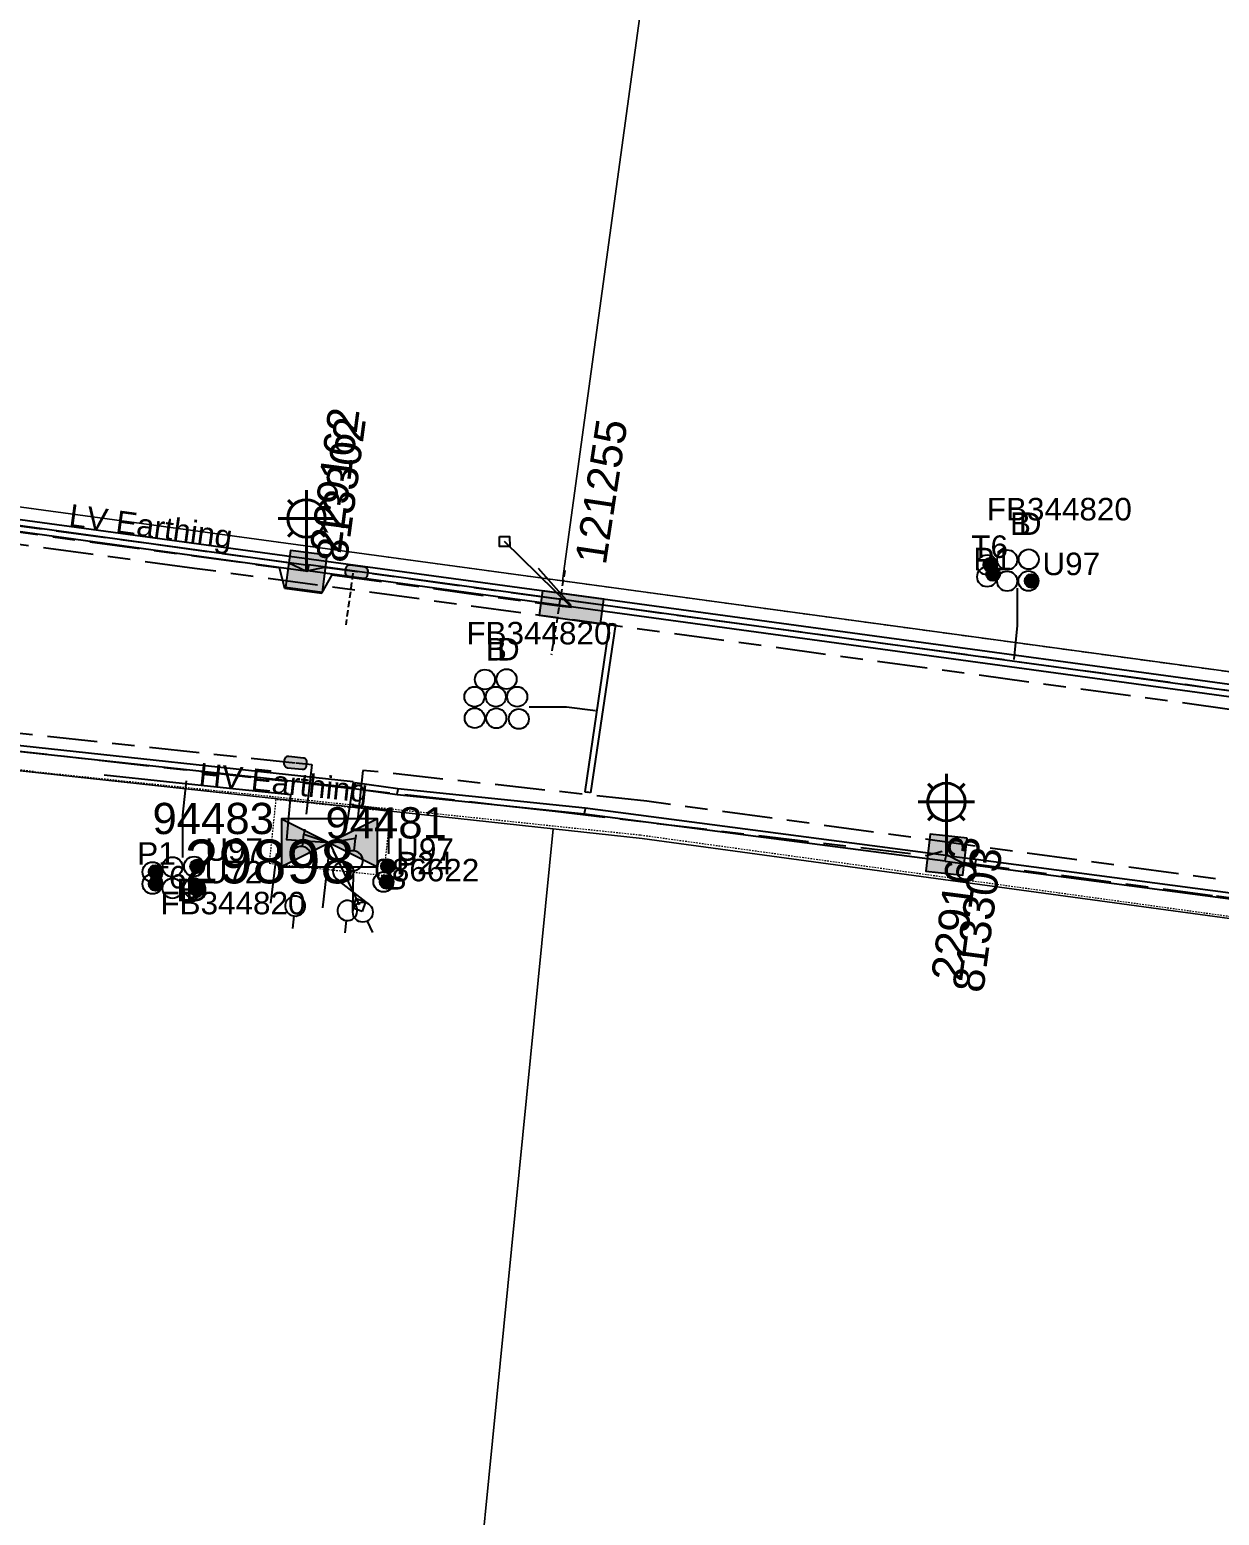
# Model space of a CAD drawing. Header units: metres. Extents: x -1 to 308408, y -2 to 6256973.
# Drawn here: x 307545.8 to 307640.9, y 6255202.2 to 6255321.1 of the extents above; entities that cross this region are included whole.
import ezdxf
from ezdxf.enums import TextEntityAlignment as Align

# ---------------------------------------------------------------- set-up
doc = ezdxf.new("R2010")
doc.units = ezdxf.units.M
for name, pattern in [('Cable Exist UG', [8.2, 4, -1.2, 1.8, -1.2]), ('DASHED', [0.75, 0.5, -0.25]), ('HIDDEN', [0.375, 0.25, -0.125]), ('HIDDEN2', [0.1875, 0.125, -0.0625])]:
    doc.linetypes.add(name, pattern=pattern)
doc.layers.get('0').update_dxf_attribs({"color": 6})
for name, color, linetype in [('_User DUCT CONFIGS', 7, 'Continuous'), ('Duct_SP_EXT', 7, 'Continuous'), ('Equip_HV_EXT', 7, 'Continuous'), ('Equip_LV_EXT', 7, 'Continuous'), ('Equip_SL_EXT', 7, 'Continuous'), ('Equip_SP_SL_EXT', 7, 'Continuous'), ('Mains_HV_EXT', 7, 'Continuous'), ('Mains_LV_EXT', 7, 'Continuous'), ('Mains_SL_EXT', 7, 'Continuous'), ('Services_SP_EXT', 7, 'Continuous'), ('Sub_SP_EXT', 7, 'Continuous'), ('SupportsUG_SP_LV_EXT', 7, 'Continuous'), ('SupportsUG_SP_LV_SL_EXT', 7, 'Continuous'), ('Trench_SP_EXT', 7, 'Continuous')]:
    doc.layers.add(name, color=color, linetype=linetype)
doc.layers.add('Cadastre Land Parcels_SP_EXT', color=9, linetype='Continuous', lineweight=5)
doc.layers.add('Cadastre Other Property_SP_EXT', color=9, linetype='HIDDEN', lineweight=5)
doc.layers.add('UNKNOWN_FEATURES', color=1, linetype='DASHED', plot=False)
doc.styles.add('COLUMN_LABEL', font='arial.ttf')
doc.styles.add('iecARIAL', font='arial.ttf', dxfattribs={"height": 2})
doc.styles.add('POLE_LABEL', font='arial.ttf')
doc.styles.get("Standard").update_dxf_attribs({"font": 'arial.ttf'})
doc.styles.add('SWITCH_LABEL', font='arial.ttf', dxfattribs={"height": 2.5})
doc.linetypes.add('Cable E UG', pattern='A,6,-0.5,["E",Standard,S=1.7,R=0,X=0.5,Y=-1],-2.9', length=9.4)

# ---------------------------------------------------------------- blocks, each defined once
blk = doc.blocks.new('SUB_PADMOUNT_EXT')
for points in [[(0, 0), (-3.84, 1.92), (-3.84, -1.92)], [(0, 0), (3.84, 1.92), (3.84, -1.92)]]:
    blk.add_hatch(color=256).paths.add_polyline_path(points)
for p, q in [((3.84, 1.92), (-3.84, -1.92)), ((-3.84, 1.92), (3.84, -1.92))]:
    blk.add_line(p, q)
blk.add_lwpolyline([(-3.84, -1.92), (3.84, -1.92), (3.84, 1.92), (-3.84, 1.92)], close=True)
for tag, height, flags, p in [('ASSET_NUM', 3.5, 8, (2, 2)), ('STREET_CODE', 0.2, 9, (1.5, 0)), ('CONSTRUCTED_VOLTAGE', 0.2, 9, (1.5, -0.2)), ('OPERATING_VOLTAGE', 0.2, 9, (1.5, -0.6)), ('ORIENTATION', 0.2, 9, (1.5, -0.8)), ('OWNED_BY', 0.2, 9, (1.5, -1)), ('OPERATED_BY', 0.2, 9, (1.5, -1.2)), ('NO_PHASES', 0.2, 9, (1.5, -0.4)), ('SECONDARY_VOLTAGE', 0.2, 9, (1.5, -1.6)), ('STATE', 0.2, 9, (1.5, -1.8)), ('SUBSTATION_TYPE', 0.2, 9, (1.5, -2.2)), ('MAINTAINED_BY', 0.2, 9, (1.5, -1.4)), ('PARENT', 0.2, 9, (1.5, -2)), ('USAGE', 0.2, 9, (1.5, -2.4)), ('STREETNAME', 0.2, 9, (1.5, -3)), ('SUBURB', 0.2, 9, (1.5, -3.2)), ('Z', 0.2, 1, (1.5, -3.6)), ('LEGEND', 0.2, 9, (1.5, -2.6)), ('LOCATION', 0.2, 9, (1.5, -2.8)), ('NOTES', 0.2, 9, (1.5, -3.4))]:
    blk.add_attdef(tag, text='', height=height, dxfattribs=dict(flags=flags)).set_placement(p, align=Align.MIDDLE_LEFT)
blk = doc.blocks.new('COLUMN_EXT')
blk.add_hatch(color=256).paths.add_polyline_path([(-1.49, 1.48), (-1.49, -1.49), (1.48, -1.49), (1.48, 1.48)])
blk.add_lwpolyline([(-1.49, -1.49), (1.48, -1.49), (1.48, 1.48), (-1.49, 1.48)], close=True)
for tag, height, style, flags, p in [('ASSET_NUM', 2.5, 'COLUMN_LABEL', 8, (2, 2)), ('STRUCTURE_PLANT_NUMBER', 0.2, 'POLE_LABEL', 9, (1.81, 0.03)), ('STREET_CODE', 0.2, 'COLUMN_LABEL', 9, (1.81, -0.2))]:
    blk.add_attdef(tag, text='', height=height, dxfattribs=dict(style=style, flags=flags)).set_placement(p, align=Align.MIDDLE_LEFT)
at = {"flags": 9}
for tag, p in [('COLUMN_TYPE', (1.81, -0.4)), ('OWNED_BY', (1.81, -0.6)), ('STATE', (1.81, -0.8)), ('USAGE', (1.81, -1)), ('LEGEND', (1.81, -1.2)), ('STREETNAME', (1.81, -1.6)), ('SUBURB', (1.81, -1.8)), ('LOCATION', (1.81, -1.4)), ('NOTES', (1.81, -2))]:
    blk.add_attdef(tag, text='', height=0.2, dxfattribs=at).set_placement(p, align=Align.MIDDLE_LEFT)
at = {"flags": 1}
blk.add_attdef('Z', (1.81, -2.35), '', height=0.2, dxfattribs=at)
blk = doc.blocks.new('PILLAR_EXT')
blk.add_hatch(color=256).paths.add_polyline_path([(-2.475, 0.99), (-2.475, -0.99), (2.475, -0.99), (2.475, 0.99)])
blk.add_lwpolyline([(-2.475, -0.99), (2.475, -0.99), (2.475, 0.99), (-2.475, 0.99)], close=True)
at = {"style": 'iecARIAL', "flags": 8}
blk.add_attdef('ASSET_NUM', (1.5, 3.5), '', height=2.5, dxfattribs=at)
for tag, p, flags in [('OWNED_BY', (0, -0.2), 9), ('STATE', (0, -0.4), 9), ('SUPPORT_TYPE', (0, -0.6), 9), ('USAGE', (0, -0.8), 9), ('LEGEND', (0, -1), 9), ('LOCATION', (0, -1.2), 9), ('STREETNAME', (0, -1.8), 9), ('SUBURB', (0, -2), 1), ('NOTES', (0, -1.4), 9), ('PARENT', (0, -1.6), 9)]:
    blk.add_attdef(tag, p, '', height=0.2, dxfattribs=dict(flags=flags))
blk = doc.blocks.new('DUCT_EXT')
blk.add_circle((0, 0.8), 0.8)
at = {"flags": 1}
blk.add_attdef('Z', (0, 0), '', height=0.2, dxfattribs=at)
at = {"flags": 9}
for tag, p in [('DUCT_CODE', (0, 0)), ('XSECT_TYPE', (0, -0.2)), ('STATE', (0, -0.6)), ('FB_REFERENCE', (0, -0.4)), ('NOTES', (0, -0.8))]:
    blk.add_attdef(tag, text='', height=0.2, dxfattribs=at).set_placement(p, align=Align.MIDDLE_LEFT)
blk = doc.blocks.new('SL_LANTERN_EXT')
at = {"lineweight": 40}
for p, q in [((0, 1.97), (0, 6.47)), ((-1.46, 5.68), (-1.06, 5.28)), ((1.46, 5.68), (1.06, 5.28)), ((-2.25, 4.22), (2.25, 4.22)), ((-1.46, 2.76), (-1.06, 3.16)), ((0, 0), (0, 2.72)), ((1.46, 2.76), (1.06, 3.16))]:
    blk.add_line(p, q, dxfattribs=at)
blk.add_circle((0, 4.22), 1.5, dxfattribs=at)
at = {"style": 'iecARIAL', "flags": 8}
blk.add_attdef('ASSET_NUM', (1.5, 1.5), '', height=2.5, dxfattribs=at)
for tag, p, height, flags in [('CONSTRUCTED_VOLTAGE', (0.98, -0.65), 0.2, 9), ('CONTROL_TYPE', (0.98, -0.85), 0.2, 9), ('LANTERN_PURPOSE', (0.98, -1.05), 0.2, 9), ('LANTERN_TYPE', (0.98, -1.25), 0.2, 9), ('LNUMBER', (2.18, -3.25), 2.5, 8), ('OPERATING_VOLTAGE', (0.98, -1.65), 0.2, 9), ('ORIENTATION', (0.98, -1.85), 0.2, 9), ('OWNED_BY', (0.98, -2.05), 0.2, 9), ('STATE', (0.98, -2.25), 0.2, 9), ('NO_PHASES', (0.98, -1.45), 0.2, 9), ('USAGE', (0.98, -2.45), 0.2, 9), ('CEXIST', (0.98, -2.65), 0.2, 9), ('CNEW', (0.98, -2.85), 0.2, 9), ('CNUMBER', (0.98, -3.05), 0.2, 9), ('CREMOVE', (0.98, -3.25), 0.2, 9), ('CREPLACE', (0.98, -3.45), 0.2, 9), ('LKINGHEIGHT', (0.98, -3.65), 0.2, 9), ('LBRACKET', (0.98, -3.85), 0.2, 9), ('LBRACKETVOCAB', (0.98, -4.05), 0.2, 9), ('LCATEGORY', (0.98, -4.25), 0.2, 9), ('LCHARGE1', (0.98, -4.45), 0.2, 9), ('LCHARGE1PERCENT', (0.98, -4.65), 0.2, 9), ('LCHARGE2', (0.98, -4.85), 0.2, 9), ('LCHARGE2PERCENT', (0.98, -5.05), 0.2, 9), ('LCHARGE3', (0.98, -5.25), 0.2, 9), ('LCHARGE3PERCENT', (0.98, -5.45), 0.2, 9), ('LEXIST', (0.98, -5.65), 0.2, 9), ('LLAMP', (0.98, -5.85), 0.2, 9), ('LLAMPVOCAB', (0.98, -6.05), 0.2, 9), ('LMAST', (0.98, -6.25), 0.2, 9), ('LMASTVOCAB', (0.98, -6.45), 0.2, 9), ('LNEW', (0.98, -6.65), 0.2, 9), ('LANTNUMBER', (0.98, -6.85), 0.2, 9), ('LOUTREACH', (0.98, -7.25), 0.2, 9), ('LOUTREACHVOCAB', (0.98, -7.45), 0.2, 9), ('LRATECODE', (0.98, -7.65), 0.2, 9), ('LREMOVE', (0.98, -7.85), 0.2, 9), ('LREPLACE', (0.98, -8.05), 0.2, 9), ('LTYPE', (0.98, -8.25), 0.2, 9), ('LTYPEVOCAB', (0.98, -8.45), 0.2, 9), ('STREETNAME', (0.98, -9.25), 0.2, 9), ('SUBURB', (0.98, -9.45), 0.2, 1), ('LEGEND', (0.98, -8.65), 0.2, 9), ('LOCATION', (0.98, -8.85), 0.2, 9), ('NOTES', (0.98, -9.05), 0.2, 9)]:
    blk.add_attdef(tag, p, '', height=height, dxfattribs=dict(flags=flags))
blk = doc.blocks.new('CCP_EXT')
at = {"flags": 9}
for tag, p in [('STATE', (0, -1.8)), ('LEGEND', (0, -1.4)), ('LIFE_SUPPORT', (0, -1.6)), ('NOTES', (0, -2))]:
    blk.add_attdef(tag, text='', height=0.2, dxfattribs=at).set_placement(p, align=Align.MIDDLE_LEFT)
blk.add_wipeout([(0, 0.57), (0.57, 0), (0, -0.57), (-0.57, 0)])
blk.add_lwpolyline([(-0.57, 0), (0, 0.57), (0.57, 0), (0, -0.57), (-0.57, 0)])
at = {"flags": 1}
blk.add_attdef('Z', (0, 0), '', height=0.2, dxfattribs=at)
at = {"flags": 9}
for tag, p in [('CCP_TYPE', (0, 0)), ('CONSTRUCTED_VOLTAGE', (0, -0.2)), ('OPERATING_VOLTAGE', (0, -0.6)), ('ORIENTATION', (0, -0.8)), ('OWNED_BY', (0, -1)), ('NO_PHASES', (0, -0.4)), ('USAGE', (0, -1.2))]:
    blk.add_attdef(tag, text='', height=0.2, dxfattribs=at).set_placement(p, align=Align.MIDDLE_LEFT)
blk = doc.blocks.new('SL_STJ_EXT')
h = blk.add_hatch(color=256)
edge = h.paths.add_edge_path()
edge.add_ellipse((-0.59, 0.13), major_axis=(0.226, 0.226), ratio=1, start_angle=45, end_angle=135)
edge.add_line((-0.91, 0.13), (-0.91, -0.13))
edge.add_ellipse((-0.59, -0.13), major_axis=(0.226, 0.226), ratio=1, start_angle=135, end_angle=225)
edge.add_line((-0.59, -0.45), (0.59, -0.45))
edge.add_ellipse((0.59, -0.13), major_axis=(-0.226, 0.226), ratio=1, start_angle=135, end_angle=225)
edge.add_line((0.91, -0.13), (0.91, 0.13))
edge.add_ellipse((0.59, 0.13), major_axis=(-0.226, 0.226), ratio=1, start_angle=225, end_angle=315)
edge.add_line((0.59, 0.45), (-0.59, 0.45))
blk.add_lwpolyline([(-0.91, 0.13), (-0.91, -0.13, 0.414214), (-0.59, -0.45), (0.59, -0.45, 0.414214), (0.91, -0.13), (0.91, 0.13, 0.414214), (0.59, 0.45), (-0.59, 0.45, 0.414214)], format="xyb", close=True)
at = {"flags": 1}
blk.add_attdef('Z', (0, 0), '', height=0.2, dxfattribs=at)
at = {"flags": 9}
for tag, p in [('ORIENTATION', (0, 0)), ('USAGE', (0, -0.2)), ('LEGEND', (0, -0.4)), ('NOTES', (0, -0.6))]:
    blk.add_attdef(tag, text='', height=0.2, dxfattribs=at).set_placement(p, align=Align.MIDDLE_LEFT)
blk = doc.blocks.new('HV_STJ_EXT')
h = blk.add_hatch(color=256)
edge = h.paths.add_edge_path()
edge.add_ellipse((-0.59, 0.13), major_axis=(0.226, 0.226), ratio=1, start_angle=45, end_angle=135)
edge.add_line((-0.91, 0.13), (-0.91, -0.13))
edge.add_ellipse((-0.59, -0.13), major_axis=(0.226, 0.226), ratio=1, start_angle=135, end_angle=225)
edge.add_line((-0.59, -0.45), (0.59, -0.45))
edge.add_ellipse((0.59, -0.13), major_axis=(-0.226, 0.226), ratio=1, start_angle=135, end_angle=225)
edge.add_line((0.91, -0.13), (0.91, 0.13))
edge.add_ellipse((0.59, 0.13), major_axis=(-0.226, 0.226), ratio=1, start_angle=225, end_angle=315)
edge.add_line((0.59, 0.45), (-0.59, 0.45))
blk.add_lwpolyline([(-0.91, 0.13), (-0.91, -0.13, 0.414214), (-0.59, -0.45), (0.59, -0.45, 0.414214), (0.91, -0.13), (0.91, 0.13, 0.414214), (0.59, 0.45), (-0.59, 0.45, 0.414214)], format="xyb", close=True)
for tag, flags, p in [('ORIENTATION', 9, (1.5, 0)), ('Z', 1, (1.5, -0.8)), ('USAGE', 9, (1.5, -0.2)), ('LEGEND', 9, (1.5, -0.4)), ('NOTES', 9, (1.5, -0.6))]:
    blk.add_attdef(tag, text='', height=0.2, dxfattribs=dict(flags=flags)).set_placement(p, align=Align.MIDDLE_LEFT)
blk = doc.blocks.new('LV_UG_DFUSE_CLOSED_EXT')
for points in [[(1, 0), (0, 0)], [(5.04, 0.73), (2.16, -0.72)], [(5.05, -0.71), (2.16, 0.72)], [(6.2, 0.01), (7.2, 0.01)]]:
    blk.add_lwpolyline(points)
for centre in [(1.8, 0), (5.4, 0.01)]:
    blk.add_circle(centre, 0.8)
at = {"flags": 9}
for tag, p in [('ACTUAL_STATUS', (0, 0)), ('CONSTRUCTED_VOLTAGE', (0, -0.2)), ('OPERATING_VOLTAGE', (0, -0.6)), ('ORIENTATION', (0, -0.8)), ('STATE', (0, -1)), ('SWITCH_TYPE', (0, -1.2)), ('NO_PHASES', (0, -0.4)), ('USAGE', (0, -1.4)), ('NOTES', (0, -1.6))]:
    blk.add_attdef(tag, text='', height=0.2, dxfattribs=at).set_placement(p, align=Align.MIDDLE_LEFT)
at = {"flags": 1}
blk.add_attdef('Z', (0, 0), '', height=0.2, dxfattribs=at)
blk = doc.blocks.new('SWG_HOLEC_SU_EXT')
blk.add_line((1.8, -2), (5.8, -2))
for points in [[(1, 0), (0, 0)], [(6.6, 0), (7.6, 0)]]:
    blk.add_lwpolyline(points)
for points in [[(1.8, -0.8, 1), (1.8, 0.8, 1)], [(5.8, -0.8, 1), (5.8, 0.8, 1)]]:
    blk.add_lwpolyline(points, format="xyb", close=True)
at = {"style": 'SWITCH_LABEL', "flags": 8}
blk.add_attdef('ASSET_NUM', text='', height=2.5, rotation=179.9544, dxfattribs=at).set_placement((-2.4, 0), align=Align.MIDDLE_LEFT)
at = {"flags": 1}
blk.add_attdef('Z', (0, 0), '', height=0.2, dxfattribs=at)
at = {"flags": 9}
for tag, p in [('ACTUAL_STATUS', (0, -0.4)), ('CONSTRUCTED_VOLTAGE', (0, -0.6)), ('OPERATING_VOLTAGE', (0, -1)), ('ORIENTATION', (0, -1.2)), ('NO_PHASES', (0, -0.8)), ('OWNED_BY', (0, -1.4)), ('STATE', (0, -1.8)), ('SWITCH_TYPE', (0, -2)), ('PARENT', (0, -1.6)), ('USAGE', (0, -2.2)), ('LOCATION', (0, -2.4)), ('STREETNAME', (0, -2.6)), ('SUBURB', (0, -2.8)), ('NOTES', (0, -3))]:
    blk.add_attdef(tag, text='', height=0.2, dxfattribs=at).set_placement(p, align=Align.MIDDLE_LEFT)
at = {"style": 'SWITCH_LABEL', "flags": 9}
blk.add_attdef('STREET_CODE', text='', height=0.2, dxfattribs=at).set_placement((0, -0.2), align=Align.MIDDLE_LEFT)
blk = doc.blocks.new('CABLE_LARGE_EXT')
h = blk.add_hatch(color=256)
edge = h.paths.add_edge_path()
edge.add_arc((0, 0.55), 0.55, 0, 360)
blk.add_circle((0, 0.55), 0.55)
at = {"flags": 1}
blk.add_attdef('Z', (0, 0), '', height=0.2, dxfattribs=at)
at = {"flags": 9}
for tag, p in [('COND_CODE', (0, 0)), ('STATE', (0, -0.4)), ('XSECT_SIZE', (0, -0.6)), ('FB_REFERENCE', (0, -0.2)), ('NOTES', (0, -0.8))]:
    blk.add_attdef(tag, text='', height=0.2, dxfattribs=at).set_placement(p, align=Align.MIDDLE_LEFT)

msp = doc.modelspace()

# ---------------------------------------------------------------- linework, layer by layer
at = {"layer": '_User DUCT CONFIGS'}
for points in [[(307624.78, 6255276.38), (307624.78, 6255273.39), (307624.49, 6255270.65)], [(307585.74, 6255266.88), (307588.73, 6255266.88), (307591.04, 6255266.59)], [(307558.04, 6255254.82), (307558.04, 6255258.2), (307558.34, 6255260.94)], [(307574.52, 6255255.12), (307574.52, 6255258.58), (307571.68, 6255259)]]:
    msp.add_lwpolyline(points, dxfattribs=at)
at = {"layer": 'Cadastre Land Parcels_SP_EXT', "linetype": 'Continuous'}
for points in [[(307426.1, 6255299.06), (307588.42, 6255276.95), (307612.54, 6255453.27)], [(307612.54, 6255453.27), (307588.42, 6255276.95), (307722.34, 6255258.7)], [(307722.34, 6255258.7), (307588.42, 6255276.95), (307426.1, 6255299.06)], [(307602.44, 6255104.04), (307619.63, 6255119.37), (307608.28, 6255142.37), (307576.76, 6255147.05), (307587.67, 6255257.12), (307459.97, 6255271), (307426.09, 6255024.13)], [(307459.97, 6255271), (307587.67, 6255257.12), (307594.78, 6255256.35), (307689.9, 6255243.37)], [(307689.9, 6255243.37), (307594.78, 6255256.35), (307587.67, 6255257.12), (307576.76, 6255147.05)]]:
    msp.add_lwpolyline(points, dxfattribs=at)
at = {"layer": 'Cadastre Other Property_SP_EXT', "linetype": 'HIDDEN2'}
msp.add_lwpolyline([(307565.48, 6255259.45), (307564.95, 6255254.35), (307574.13, 6255253.39), (307574.66, 6255258.49), (307565.48, 6255259.45)], close=True, dxfattribs=at)
at = {"layer": 'Duct_SP_EXT'}
for p, q in [((307472.92, 6255291.27), (307568.1, 6255278.22)), ((307472.86, 6255290.79), (307568.03, 6255277.74)), ((307568.03, 6255277.74), (307568.06, 6255277.98)), ((307568.04, 6255277.76), (307568.07, 6255277.99)), ((307568.1, 6255278.22), (307568.06, 6255277.98)), ((307568.1, 6255278.23), (307568.07, 6255277.99)), ((307666.87, 6255264.7), (307568.1, 6255278.23)), ((307666.81, 6255264.22), (307568.04, 6255277.76)), ((307592.18, 6255273.54), (307590.19, 6255260.07)), ((307592.66, 6255273.47), (307590.66, 6255260)), ((307592.18, 6255273.54), (307592.42, 6255273.51)), ((307592.66, 6255273.47), (307592.42, 6255273.51)), ((307571.66, 6255260.86), (307499.74, 6255268.68)), ((307571.61, 6255260.38), (307499.69, 6255268.2)), ((307571.61, 6255260.38), (307571.64, 6255260.62)), ((307571.66, 6255260.86), (307571.64, 6255260.62)), ((307571.74, 6255260.31), (307571.77, 6255260.55)), ((307575.19, 6255259.84), (307571.74, 6255260.31)), ((307571.8, 6255260.79), (307571.77, 6255260.55)), ((307575.25, 6255260.32), (307571.8, 6255260.79)), ((307575.19, 6255259.84), (307575.22, 6255260.08)), ((307575.25, 6255260.32), (307575.22, 6255260.08)), ((307590.23, 6255258.76), (307575.25, 6255260.32)), ((307590.19, 6255260.07), (307590.42, 6255260.04)), ((307590.66, 6255260), (307590.42, 6255260.04)), ((307590.17, 6255258.28), (307575.19, 6255259.84)), ((307590.17, 6255258.28), (307590.2, 6255258.52)), ((307619, 6255254.51), (307590.17, 6255258.28)), ((307590.23, 6255258.76), (307590.2, 6255258.52)), ((307619.06, 6255254.98), (307590.23, 6255258.76)), ((307619, 6255254.51), (307619.03, 6255254.75)), ((307619, 6255254.51), (307619.03, 6255254.75)), ((307619, 6255254.51), (307621.41, 6255254.21)), ((307619.06, 6255254.98), (307619.03, 6255254.75)), ((307619.06, 6255254.98), (307619.03, 6255254.75)), ((307619.06, 6255254.98), (307621.47, 6255254.69)), ((307621.41, 6255254.21), (307621.44, 6255254.45)), ((307621.41, 6255254.21), (307688.44, 6255245.3)), ((307621.47, 6255254.69), (307621.44, 6255254.45)), ((307621.47, 6255254.69), (307688.5, 6255245.78))]:
    msp.add_line(p, q, dxfattribs=at)
at = {"layer": 'Mains_HV_EXT', "linetype": 'Cable Exist UG'}
for points in [[(307429.49, 6255302.5), (307428.41, 6255293.71), (307424.49, 6255294.24), (307424.49, 6255294.24), (307419.73, 6255295.07), (307414.67, 6255296.32), (307408.48, 6255298.03), (307403.37, 6255299.1), (307402.94, 6255299.16), (307400.21, 6255280.23), (307400.21, 6255280.23), (307407.56, 6255279.85), (307420.2, 6255279.52), (307459.93, 6255274.01), (307490.15, 6255270.72), (307490.15, 6255270.72), (307567.04, 6255262.38)], [(307567.1, 6255262.39), (307568.36, 6255262.25), (307567.73, 6255256.69), (307569.77, 6255255.99)]]:
    msp.add_lwpolyline(points, dxfattribs=at)
at = {"layer": 'Mains_HV_EXT', "linetype": 'Cable E UG'}
for points in [[(307556.73, 6255260.88), (307551.76, 6255261.4)], [(307561.79, 6255260.35), (307556.73, 6255260.88)], [(307569.77, 6255255.99), (307566.36, 6255256.22), (307566.68, 6255259.84), (307561.79, 6255260.35)]]:
    msp.add_lwpolyline(points, dxfattribs=at)
at = {"layer": 'Mains_SL_EXT', "linetype": 'Cable Exist UG'}
for points in [[(307434.88, 6255295.68), (307436.46, 6255296.13), (307436.46, 6255296.13), (307480.36, 6255290.16), (307480.36, 6255290.16, 0.017714), (307482.93, 6255289.83), (307482.93, 6255289.83), (307566.48, 6255278.43), (307566.48, 6255278.43), (307567.93, 6255277.73)], [(307707.72, 6255228.89), (307706.5, 6255230.15), (307705.72, 6255232.51), (307705.72, 6255232.51, 0.291415), (307693.42, 6255244.43), (307693.42, 6255244.43), (307640.4, 6255251.76), (307620.33, 6255254.42), (307619.11, 6255255.04)]]:
    msp.add_lwpolyline(points, format="xyb", dxfattribs=at)
for points in [[(307571.97, 6255277.68), (307569.38, 6255278.03), (307567.93, 6255277.73)], [(307672.26, 6255275.81), (307670.18, 6255269.93), (307670.18, 6255269.93), (307669.51, 6255264.38), (307669.51, 6255264.38), (307571.97, 6255277.68)], [(307492.57, 6255269.54), (307494.04, 6255268.94), (307494.04, 6255268.94), (307506.43, 6255267.6), (307526.9, 6255265.35), (307587.83, 6255258.52), (307617.52, 6255254.98), (307618.77, 6255255.31)]]:
    msp.add_lwpolyline(points, dxfattribs=at)
at = {"layer": 'Trench_SP_EXT', "linetype": 'Cable Exist UG'}
for points in [[(307589.13, 6255274.96), (307585.71, 6255278.82)], [(307571.2, 6255257.5), (307571.64, 6255260.42)]]:
    msp.add_lwpolyline(points, dxfattribs=at)
at = {"layer": 'UNKNOWN_FEATURES'}
for points in [[(307571.65, 6255277.57), (307571.07, 6255273.44)], [(307588.59, 6255277.78), (307587.51, 6255271.04)]]:
    msp.add_lwpolyline(points, dxfattribs=at)

# ---------------------------------------------------------------- block references
at = {"layer": '_User DUCT CONFIGS'}
for name, p, rotation in [('DUCT_EXT', (307623.17, 6255278.24), 90.25985383724061), ('DUCT_EXT', (307624.77, 6255278.64), 90.25985383724061), ('DUCT_EXT', (307626.49, 6255278.68), 90.25985383724061), ('DUCT_EXT', (307623.17, 6255277.28), 90.25985383724061), ('CABLE_LARGE_EXT', (307623.17, 6255278.24), 90), ('DUCT_EXT', (307624.77, 6255276.93), 90.25985383724061), ('DUCT_EXT', (307626.47, 6255276.95), 90.25985383724061), ('CABLE_LARGE_EXT', (307626.47, 6255276.95), 89.95891287354422), ('DUCT_EXT', (307582.21, 6255268.26), 0.2598538369384188), ('DUCT_EXT', (307583.94, 6255268.29), 0.2598538369384188), ('DUCT_EXT', (307581.37, 6255266.88), 0.2598538369384188), ('DUCT_EXT', (307583.08, 6255266.88), 0.2598538369384188), ('DUCT_EXT', (307584.79, 6255266.88), 0.2598538369384188), ('DUCT_EXT', (307581.39, 6255265.17), 0.2598538369384188), ('DUCT_EXT', (307583.12, 6255265.16), 0.2598538369384188), ('DUCT_EXT', (307584.92, 6255265.1), 0.2598538369384188), ('DUCT_EXT', (307556.42, 6255253.66), 90.25985383724117), ('CABLE_LARGE_EXT', (307556.42, 6255253.66), 90.0000000000002), ('DUCT_EXT', (307558.02, 6255254.06), 90.25985383724117), ('DUCT_EXT', (307559.74, 6255254.1), 90.25985383724117), ('CABLE_LARGE_EXT', (307559.74, 6255254.1), 90.0000000000002), ('CABLE_LARGE_EXT', (307575, 6255254.12), 90.0000000000002), ('DUCT_EXT', (307556.42, 6255252.7), 90.25985383724117), ('CABLE_LARGE_EXT', (307556.42, 6255252.7), 90.0000000000002), ('DUCT_EXT', (307558.02, 6255252.35), 90.25985383724117), ('DUCT_EXT', (307559.72, 6255252.37), 90.25985383724117), ('DUCT_EXT', (307574.89, 6255252.86), 90.0000000000002), ('CABLE_LARGE_EXT', (307574.89, 6255252.86), 90.0000000000002), ('CABLE_LARGE_EXT', (307559.68, 6255252.3), 90.0000000000002)]:
    msp.add_blockref(name, p, dxfattribs=dict(at, rotation=rotation))
msp.add_blockref('CABLE_LARGE_EXT', (307622.85, 6255276.95), dxfattribs=at)
at = {"layer": 'Equip_HV_EXT', "rotation": 353.9589784512355}
msp.add_blockref('HV_STJ_EXT', (307567.05, 6255262.39), dxfattribs=at)
at = {"layer": 'Equip_HV_EXT'}
ref = msp.add_blockref('SWG_HOLEC_SU_EXT', (307567.73, 6255256.69), dxfattribs=dict(at, rotation=263.0856679056173))
ref.add_attrib('ASSET_NUM', '94483', dxfattribs={"layer": '0', "height": 2.5, "style": 'SWITCH_LABEL'}).set_placement((307565.33, 6255257.94), align=Align.MIDDLE_RIGHT)
at = {"layer": 'Equip_SL_EXT', "rotation": 351.7241073025374}
msp.add_blockref('SL_STJ_EXT', (307571.94, 6255277.68), dxfattribs=at)
at = {"layer": 'Equip_SP_SL_EXT'}
ref = msp.add_blockref('SL_LANTERN_EXT', (307567.93, 6255277.73), dxfattribs=at)
ref.add_attrib('ASSET_NUM', '229162', dxfattribs={"layer": '0', "height": 2.5, "rotation": 82.4769, "style": 'iecARIAL'}).set_placement((307569.43, 6255279.23), align=Align.MIDDLE_LEFT)
ref = msp.add_blockref('SL_LANTERN_EXT', (307619.11, 6255255.04), dxfattribs=at)
ref.add_attrib('ASSET_NUM', '229163', dxfattribs={"layer": '0', "height": 2.5, "rotation": 82.6334, "style": 'iecARIAL'}).set_placement((307620.61, 6255256.54), align=Align.MIDDLE_RIGHT)
at = {"layer": 'Sub_SP_EXT'}
ref = msp.add_blockref('SUB_PADMOUNT_EXT', (307569.77, 6255255.99), dxfattribs=at)
ref.add_attrib('ASSET_NUM', '29898', dxfattribs={"layer": '0', "height": 3.5}).set_placement((307571.77, 6255256.25), align=Align.TOP_RIGHT)
at = {"layer": 'SupportsUG_SP_LV_EXT'}
ref = msp.add_blockref('PILLAR_EXT', (307589.13, 6255274.84), dxfattribs=dict(at, rotation=172.1546436128092))
ref.add_attrib('ASSET_NUM', '121255', dxfattribs={"layer": '0', "height": 2.5, "rotation": 81.3406, "style": 'iecARIAL'}).set_placement((307590.63, 6255278.34), align=Align.MIDDLE_LEFT)
at = {"layer": 'SupportsUG_SP_LV_SL_EXT'}
ref = msp.add_blockref('COLUMN_EXT', (307567.93, 6255277.73), dxfattribs=dict(at, rotation=352.4769155246166))
ref.add_attrib('ASSET_NUM', '813302', dxfattribs={"layer": '0', "height": 2.5, "rotation": 82.4769, "style": 'COLUMN_LABEL'}).set_placement((307569.93, 6255278.48), align=Align.MIDDLE_LEFT)
ref = msp.add_blockref('COLUMN_EXT', (307619.11, 6255255.04), dxfattribs=dict(at, rotation=173.5559895234082))
ref.add_attrib('ASSET_NUM', '813303', dxfattribs={"layer": '0', "height": 2.5, "rotation": 82.3933, "style": 'COLUMN_LABEL'}).set_placement((307621.11, 6255255.79), align=Align.TOP_RIGHT)

# ---------------------------------------------------------------- texts
at = {"layer": '_User DUCT CONFIGS'}
for s, p in [('FB344820', (307622.34, 6255281.79)), ('B', (307624.19, 6255280.63)), ('D', (307624.9, 6255280.63)), ('T6', (307621.1, 6255278.79)), ('P1', (307621.26, 6255277.8)), ('U97', (307626.79, 6255277.41)), ('FB344820', (307580.72, 6255271.87)), ('B', (307582.28, 6255270.58)), ('D', (307583.17, 6255270.58)), ('P1', (307554.4, 6255254.24)), ('U97', (307559.84, 6255254.55)), ('U97', (307575.11, 6255254.56)), ('P24', (307575.11, 6255253.47)), ('T6', (307555.4, 6255252.34)), ('U72', (307559.79, 6255252.75)), ('B', (307557.53, 6255251.31)), ('D', (307558.24, 6255251.31)), ('B', (307574.27, 6255252.25)), ('FB344820', (307556.25, 6255250.27))]:
    msp.add_text(s, height=1.8, dxfattribs=at).set_placement(p)
at = {"layer": 'Cadastre Other Property_SP_EXT'}
msp.add_text('086622', height=1.8, dxfattribs=at).set_placement((307573.36, 6255252.91))
at = {"layer": 'Mains_HV_EXT'}
for s, rotation, p in [('LV Earthing', 352.2417, (307548.86, 6255281.33)), ('HV Earthing', 354.0228, (307559.26, 6255260.61))]:
    msp.add_text(s, height=1.8, rotation=rotation, dxfattribs=at).set_placement(p)

# ---------------------------------------------------------------- next in the draw order: block references
at = {"layer": 'Services_SP_EXT'}
for p, rotation in [((307583.78, 6255280.1), 315.4889739693887), ((307572.15, 6255251.02), 115.5616040652998)]:
    msp.add_blockref('CCP_EXT', p, dxfattribs=dict(at, rotation=rotation))

# ---------------------------------------------------------------- next in the draw order: linework, layer by layer
at = {"layer": 'Cadastre Other Property_SP_EXT', "linetype": 'HIDDEN2'}
msp.add_lwpolyline([(307738.53, 6255268.49, -0.398404), (307719.06, 6255259.1), (307719.06, 6255259.1), (307533.56, 6255284.42), (307500.22, 6255288.96), (307421.6, 6255299.77), (307404.06, 6255304.04)], format="xyb", dxfattribs=at)
msp.add_lwpolyline([(307391.03, 6255279.56), (307430.79, 6255274.6), (307497.25, 6255266.86), (307516.26, 6255265.33), (307546.6, 6255261.65), (307594.65, 6255256.62), (307693.26, 6255243), (307696.97, 6255241.57), (307700.54, 6255238.89), (307703.14, 6255235.27), (307704.76, 6255230.71), (307706.57, 6255226.28), (307708.48, 6255223.49), (307706.32, 6255220.33), (307701.1, 6255215.02), (307716.93, 6255204.22), (307725.62, 6255212.44), (307732, 6255219.31), (307741.79, 6255232.09)], dxfattribs=at)
at = {"layer": 'Mains_HV_EXT', "linetype": 'Cable E UG'}
msp.add_lwpolyline([(307429.23, 6255300.51), (307428.93, 6255297.67), (307428.93, 6255297.67), (307588.29, 6255275.96), (307665.04, 6255265.5), (307666.62, 6255271.58)], dxfattribs=at)
at = {"layer": 'Mains_HV_EXT', "linetype": 'Cable Exist UG'}
for points in [[(307668.06, 6255272.95), (307667.11, 6255271.34), (307666.32, 6255263.32), (307666.32, 6255263.32), (307558.99, 6255277.95), (307504.93, 6255285.29), (307431.37, 6255295.31)], [(307703.54, 6255221.55), (307702.19, 6255223.05), (307702.19, 6255223.05), (307703.14, 6255225.33), (307704.59, 6255227.69), (307705.64, 6255229.04), (307706.68, 6255230.69), (307707.14, 6255233.98), (307703.78, 6255239.57), (307701.38, 6255242.38), (307698.14, 6255244.5), (307694.53, 6255245.73), (307595.14, 6255259.33), (307572.45, 6255261.79), (307572.45, 6255261.79), (307571.85, 6255256.34), (307569.77, 6255255.99)]]:
    msp.add_lwpolyline(points, dxfattribs=at)
at = {"layer": 'Mains_LV_EXT', "linetype": 'Cable Exist UG'}
msp.add_lwpolyline([(307429.49, 6255302.5), (307428.99, 6255296.65), (307428.99, 6255296.65), (307432.3, 6255296.2), (307432.74, 6255294.44), (307435.88, 6255294.01), (307436.86, 6255295.58), (307565.76, 6255278.02), (307566.18, 6255276.37), (307569.17, 6255275.96), (307569.98, 6255277.44), (307588.15, 6255274.96), (307589.13, 6255274.84)], dxfattribs=at)
at = {"layer": 'Services_SP_EXT'}
for points in [[(307589.13, 6255274.84), (307583.78, 6255280.1)], [(307569.77, 6255255.99), (307572.15, 6255251.02)]]:
    msp.add_lwpolyline(points, dxfattribs=at)

# ---------------------------------------------------------------- next in the draw order: block references
at = {"layer": 'Equip_HV_EXT'}
ref = msp.add_blockref('SWG_HOLEC_SU_EXT', (307571.85, 6255256.34), dxfattribs=dict(at, rotation=263.618579596262))
ref.add_attrib('ASSET_NUM', '94481', dxfattribs={"layer": '0', "height": 2.5, "style": 'SWITCH_LABEL'}).set_placement((307569.45, 6255257.59), align=Align.MIDDLE_LEFT)
at = {"layer": 'Equip_LV_EXT', "rotation": 295.5616040652997}
msp.add_blockref('LV_UG_DFUSE_CLOSED_EXT', (307570.1, 6255255.31), dxfattribs=at)

doc.saveas('drawing.dxf')
